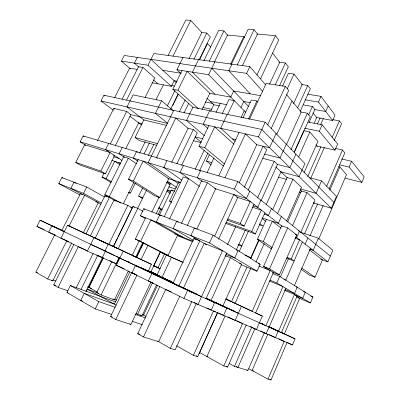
<?xml version="1.0" encoding="UTF-8"?>
<svg xmlns="http://www.w3.org/2000/svg" width="400" height="400" viewBox="0 0 400 400"><rect width="100%" height="100%" fill="white"/><g stroke="black" fill="none" stroke-linecap="round" stroke-linejoin="round"><path stroke-width="0.6" d="M148.225 271.065L151.43 264.315L123.28 251.01L116.35 265.32L183.915 298.42L292.485 344.95L295.07 338.885L281.79 332.615M297.815 297.66L310.405 302.93L312.93 297.005L279.705 276.42L272.865 273.675M320.82 259.295L327.92 261.855L332.85 250.285L318.375 238.225L300.42 232.205M345.28 178.2L361.805 182.39L364.17 176.845L351.6 161.28L341.565 158.955M248.8 368.715L268.005 379.11L270.99 380L287 342.595M301.065 269.31L309.625 275.175L315.005 277.245L322.44 259.88L309.405 249.85M268.005 379.11L284.185 341.39L278.635 338.715M318.375 238.225L313.13 250.36L309.615 249.12M313.235 202.92L331.32 208.24L336.44 196.38L321.545 180.87L309.25 177.625M361.805 182.39L349.095 167.08L351.6 161.28M294.455 294.435L278.535 331.31L281.4 332.6L297.155 296.03L294.455 294.435L284.425 290.26M318.635 239.205L346.495 174.665L339.895 166.985L338.775 166.715M267.835 334.195L252.075 370.485L253.605 370.96M294.41 285.535L310.515 248.325M304.68 233.55L317.645 203.83M302.38 242L285.75 280.165L284.03 279.475M326.69 186.225L342.48 149.985L335.23 148.385M229.17 363.435L234.495 366.355L247.88 370.445L264.47 332.345M285.915 288.37L266.21 333.69L260.615 330.985M305.14 244.15L307.85 237.915M329.19 188.83L344.82 152.885L342.48 149.985M309.92 235.975L323.21 205.39M329.835 190.135L339.895 166.985M272.28 272.075L279.37 274.905L296.825 235.06L287.67 227.865L281.565 225.82L263.555 266.415L273.43 272.535L255.655 312.925M235.375 303.51L225.785 298.965L262.335 316.09L256.46 329.51L250.29 326.52M310.405 302.93L276.835 282.975L279.705 276.42M321.545 180.87L316.095 193.32L300.34 188.895M316.1 145.91L335.01 150.12L337.675 144.035L322.165 124.825L308.08 122.07M280.52 276.73L288.435 258.645M300.63 232.815L314.935 200.11L307.06 192.61L301.34 190.985L287.605 222.04M286.51 258.14L294.11 260.985L291.205 258.96L299.57 239.815L294.925 238.215M234.495 366.355L251.83 326.91M334.115 140.695L341.56 123.75L339.42 120.905L332.735 119.655M254.825 328.87L237.93 367.405L236.32 366.52M279.37 274.905L269.595 268.81L287.67 227.865M310.835 178.13L324.455 147.265M199.37 352.355L223.805 365.95L227.605 367.08L246.135 325.085M292.52 225.61L307.06 192.61M332.155 137.4L339.42 120.905M304.05 172.755L317.945 141.445L309.815 131.985L303.825 130.745L294.235 152.095M265.55 268.74L266.055 267.605M286.69 220.995L301.57 187.38L292.955 179.17L287.075 177.575L272.7 209.655M223.805 365.95L242.555 323.55L236.47 320.6M307.68 176.65L320.97 146.6M316.075 117.4L332.635 120.51L335.04 115.07L321 96.365L307.59 94.21M317.36 124.075L320.115 117.9M255.94 262.135L264.26 243.48M277.515 213.78L292.955 179.17M328.195 105.95L325.715 111.51L314.72 109.55M320.595 124.765L323.37 118.52M241.495 306.21L235.19 320.395L227.93 316.87M241.165 264.755L257.06 271.215L260.135 264.295L213.1 235.15L143.74 208.745L140.36 215.72L145.205 218.455M281.355 216.59L278.355 223.325L262.22 217.945M335.01 150.12L319.315 131.225L322.165 124.825M250.405 258.63L258.84 239.81M225.15 315.8L206.9 356.54L208.005 356.885M246.92 267.205L231.485 301.665L225.915 299.09M250.725 258.71L259.135 239.94M298.665 156.905L309.815 131.985M314.155 123.185L316.69 117.515L312.92 112.835M235.07 303.365L250.805 268.155M272.355 247.775L263.29 241.51L272.31 221.31L281.095 228.07M308.575 115.02L312.41 106.5L303.26 104.895M225.63 255.77L230.45 257.71L241.645 264.3L222.875 306.035L205.695 298.155L217.155 303.325M225.77 223.4L255.37 233.99L264.88 212.85M294.26 152.445L310.3 116.74L307.395 113.205L300.64 111.96M309.03 122.545L314.85 109.575L312.41 106.5M332.635 120.51L318.445 102.055L321 96.365M271.615 249.12L257.37 239.355L266.355 219.325M271.455 208.62L268.35 215.55L264.21 214.19M295.885 154.15L289.845 167.615L277.25 164.365M239.17 251.69L248.345 231.385M176.37 345.68L193.425 355.325L213.55 310.77M255.37 233.99L251.71 231.44L261.335 210.095L252.525 207.245M193.425 355.325L197.745 356.63L217.615 312.52M290.89 149.84L307.395 113.205M198.915 354.075L217.62 312.555M266.25 204.59L280.99 171.86M297.53 107.99L307.77 85.43L301.65 84.515M227.075 220.15L244.15 226.175L254.025 204.415M210.965 300.655L230.45 257.71M257.525 198.03L274.19 161.3L262.825 158.4M236.335 249.905L245.335 230.045M300.325 111.015L310.365 88.835L307.77 85.43M260.945 200.16L257.72 207.285L252.995 205.765M286.285 144.155L280.025 157.99L264.43 154.11M261.03 200.765L277.47 164.42L274.19 161.3M286.535 144.38L301.16 112.055L286.52 94.555M227.43 244.79L235.69 226.675M293.515 103.63L302.185 84.595L294.02 74.07L288.43 73.3L282.49 86.175M206 298.69L226.72 253.175M244.15 226.175L240.255 223.455L250.255 201.485L236.765 197.21M196.41 303.41L175.185 349.825L170.375 348.375L157.655 341.065M248.27 190.01L266.71 149.685L263.12 146.215L244.165 187.525M249.755 191.155L246.405 198.49L214.565 188.48M276.075 133.525L269.575 147.76L256.38 144.61M276.74 134.47L291.98 101.08M267.55 125.07L285.355 86.395L266.17 83.415L249.43 119.325M287.285 88.735L294.02 74.07M218.56 239.24L237.725 197.515L233.805 194.53L214.64 236.125M170.375 348.375L191.89 301.47M271.14 128.735L288.695 90.465L285.355 86.395M279.47 85.92L288.335 66.74L285.41 62.975L278.81 62.145M183.915 298.42L187.615 290.39L40.04 220.21L36.885 226.39L87.36 251.115L116.345 263.87L119.47 257.42M257.06 271.215L209.505 242.94L213.1 235.15M282.22 226.33L234.34 189.11L237.83 181.55L83.145 135.915L80.13 141.805L85.855 145.47M331.32 208.24L258.445 136.855L265.205 122.205L192.86 107.26L186.475 120.46L204.455 135.775M239.195 182.84L256.765 144.7L245.415 133.89L224.995 177.765M178.855 286.005L199.82 240.85L193.87 238.49L173.015 283.225L192.425 292.14L173.015 283.225M275.29 84.81L285.41 62.975M179.72 296.21L158.69 341.66L143.47 336.965L137.725 333.625L159.8 286.605M183.475 288.095L204.165 243.39L222.56 250.7L198.005 304.46L194.1 302.55M269.49 84.27L279.73 62.26L272.46 53.035M242.91 117.955L251.32 100L256.87 101.005L257.695 101.89M143.47 336.965L165.665 289.48L171.39 291.95M218.745 175.92L239.07 132.44M196.825 229.265L215.69 188.835M248.43 119.1L256.87 101.005M240.95 107.435L243.76 101.46L250.44 102.69M143.415 315.375L157.44 285.54M257.01 74.88L275.435 35.675L257.475 34.025L242.49 65.54M171.475 257.27L162 277.43L170.505 281.29M187.255 225.65L207.425 182.705L201.535 180.885L181.46 223.445M241.055 117.505L244.22 110.75M260.495 78.895L278.7 40.025L275.435 35.675M115.76 319.52L136.935 275.135L131.66 272.55L110.6 316.535L115.76 319.52L130.92 324.475L151.015 281.935M157.91 267.95L164.475 254.045M135.97 313.35L137.6 314.245L152.605 282.445M166.54 254.765L156.975 275.045L173.665 282.96M135.34 239.06L162.905 253.115L168.085 255.375L177.65 235.08L150.93 219.88L140.615 241.35L135.34 239.06L145.605 217.785M207.135 172.5L213.89 158.155M137.6 314.245L142.005 315.8L156.52 284.955M153.695 265.89L160.345 251.85M160.48 251.65L150.85 271.975L148.05 270.7M199.47 170.87L208.01 152.84M200.63 170.575L197.245 177.73L202.235 181.4M227.23 114.36L220.66 128.25L235.235 141.46M246.635 73.355L249.825 66.615L153.87 53.52L147.975 65.245L121.395 61.105L124.27 55.48L246.635 73.355L262.65 91.33M227.61 114.605L234.225 100.625L228.9 99.635L222.215 113.72M211.235 164.87L206.43 161.06L209.36 154.875M169.455 219.13L188.7 178.66L183.205 176.945L164.32 216.515M224.605 164.03L204.82 147.75L214.725 126.895L233.995 144.17M195.12 169.375L204.16 150.35M210.595 111.39L213.77 104.755L219.255 105.835M140.935 259.925L147.925 245.295M171.645 202.365L169.57 201.045L178.715 181.9L179.73 182.6M237.235 64.915L254.05 29.68L248.215 29.175L231.5 64.08M223.955 165.95L222.83 165.635L199.03 146.24L208.89 125.565M216.015 112.39L220.28 103.44M111.71 261.83L96.76 292.6L101.075 294.98L114.485 299.88L128.415 270.86M156.15 213.8L170.12 184.69L166.765 182.43M135.885 256.765L142.56 242.86M136.445 257.165L143.405 242.655M136.795 257.015L140.295 249.715M140.83 248.59L143.525 242.975M129.79 271.87L114.33 304.11L84.23 293.365L80.735 300.515L82.485 301.11M181.735 165.225L197.245 132.865L193.32 129.555L187.955 128.275M158.005 214.84L160.705 209.21M230.59 64.15L243.775 36.635L227.465 35.05L214.245 62.355M159.33 215.115L171.335 190.05L174.85 191.235M183.405 165.495L180.07 172.465L199.535 186.44M209.63 110.725L203.15 124.26L207.8 128.34M231.92 64.17L228.77 70.745L250.24 93.865M171.645 162.355L188.08 128.3L175.79 118.025L156.515 157.565L157.515 158.275M151.84 212.11L159.06 197.11M128.48 179.295L154.865 195.835L159.695 197.545L168.76 178.7L143.125 161.13L133.385 180.98L128.48 179.295L138.17 159.61M202.01 109.585L209.84 93.32L187.18 71.355L177.93 90.205L198.465 108.79M132.175 255.375L139.21 240.755M176.815 163.88L193.32 129.555M101.075 294.98L118.83 258.315M115.82 301.995L70.36 285.53L66.925 292.49L95.24 308.94L98.79 301.6L115.24 307.37M167.015 160.66L163.725 167.45L181.905 180.225M245.83 112.38L208.625 74.695L214.845 61.84M137.575 208.45L146.61 189.955M183.985 113.07L188.6 103.57M137.785 208.315L118.145 248.75L113.335 246.53L132.88 206.43L137.785 208.315L143.115 211.39M209.21 61.28L223.945 30.945L218.645 30.46L203.975 60.565M85.885 291.55L102.505 257.56L97.715 255.45L81.125 289.27M199.245 59.68L210.345 36.98L206.805 33.045L201.275 32.505M86.09 291.84L87.4 289.16L98.515 293.24M199.585 59.65L207.455 43.55L210.795 47.18M103.235 257.735L88.76 287.355L97.495 292.165M88.06 286.375L89.185 286.79L103.385 257.73M117.815 237.685L113.435 246.675L94.07 237.535L87.36 251.115M118.36 236.565L132.32 207.915L127.845 205.36L114.02 200.035L95.185 238.2L108.73 244.455L127.845 205.36M179.275 112.045L185.22 99.84M142.82 198.67L138.635 196.14L142.705 187.795M193.94 59.275L206.805 33.045M123.33 203.78L133.715 182.6M170.735 109.08L178.11 94.04M172.76 105.405L178.235 94.235M148.41 155.54L153.85 144.44M128.675 192.515L130.405 193.145L135.245 183.265M173.725 110.385L148.155 162.67L178.275 183.44M198.555 59.62L192.415 72.17L214.955 94.25M105.505 251.05L102.265 257.675L96.67 254.94M139.53 153.27L145.28 141.61M192.985 107.34L172.81 89.255L182.02 70.55M76.22 287.83L93.23 253.26M189.01 58.6L201.82 32.56L190.76 20.4L185.795 20L168.115 55.465M167.37 105.905L174.98 90.415M144.045 153.97L149.54 142.785M172.935 110.415L161.605 100.805L155.395 113.38L167.88 123.48M180.975 73.595L176.94 69.76L182.995 57.495M151.915 82.78L171.39 86.325L174.155 80.715L177.185 81.24M73.865 244.505L53.76 284.84L58.08 287.35L78.295 246.675L86.595 250.335M173 56.135L190.76 20.4M115.92 201.11L104.76 194.79L123.64 156.785L128.29 158.225L136.84 163.955M95.28 238.245L90.37 235.93L109.43 197.435L104.95 195.715L85.985 233.905L89.825 235.675M156.915 145.395L139.19 140.5L135.075 137.525L143.81 119.925L166.515 125.425M156.09 99.6L163.465 84.72M104.76 194.79L109.315 196.53L128.29 158.225M145.08 97.52L154.835 77.975L142.96 67.455L138.515 66.74L122.13 99.15M103.95 173.24L102.015 177.1L106.09 178.545L114.68 161.325L119.855 164.66M122.255 147.455L119.11 153.765L124.65 157.46M83.33 232.765L98.305 202.66L84.595 195.2L80.445 193.555L61.875 230.41L64.415 231.62M125.875 148.535L138.66 122.835M75.725 162.39L100.845 171.06L110.1 152.595L84.72 144.745L75.725 162.39L80.335 165.14L105.43 173.85L114.575 155.54L113.4 155.17M54.48 235.23L35.83 272.14L47.675 278.97L66.89 240.615M115.22 145.87L130.86 114.64L126.68 111.445L113.81 108.42L97.38 140.86M47.675 278.97L52.805 280.81L71.795 242.785M123.28 251.01L67.485 225.265L60.98 238.195L68.745 241.63M86.715 187.035L61.845 177.565L58.765 183.595L83.54 193.35L86.715 187.035L104.455 197M108.645 143.44L105.545 149.6L122.03 160.435M69 226.245L84.595 195.2M110.275 144.09L126.68 111.445M126.505 100.1L142.96 67.455M137.32 57.385L134.405 63.13L139.04 67.2M114.48 97.91L129.595 68.15L137.25 69.415M113.355 110.21L101.005 100.985L103.945 95.235L261.835 129.515L333.885 202.3M176.94 69.76L208.625 74.695M162.845 70.32L181.21 73.26M305.055 99.8L318.445 102.055M260.405 95.62L233.675 91L230.77 97.125L209.505 93.26M171.51 85.575L174.495 86.115M172.81 89.255L177.93 90.205M210.375 101.525L226.885 104.715M205.255 101.98L212.975 103.485M202.84 107.47L211.92 109.32M304.645 128.23L319.315 131.225M161.605 100.805L133.055 94.905L127.015 106.915L144.06 120.12M101.005 100.985L258.445 136.855M130.095 114.46L167.28 123.335M232.39 138.88L235.99 139.74M339.66 164.825L349.095 167.08M138.02 122.675L142.21 123.72M195.18 136.89L202.955 138.825M193.29 140.68L201.085 142.665M199.03 146.24L204.82 147.75M280.495 171.725L299.1 176.68L304.93 163.57L265.205 122.205M135.075 137.525L157.59 143.675M278.285 177.14L286.51 179.39M206.43 161.06L211.815 162.56M299.3 192.175L301.08 192.68M80.13 141.805L234.34 189.11M137.725 333.625L140.075 334.36M113.675 156.76L118.975 158.425M111.745 160.38L120.605 163.225M167.86 178.41L180.98 182.625M166.835 182.285L170.97 183.64M168.93 184.3L170.12 184.69M110.6 316.535L112.35 317.11M168.76 186.78L175.21 188.93M298.335 230.81L299.505 231.2L296.71 237.59L295.54 237.19M95.24 308.94L111.83 314.485M132.465 321.38L142.395 324.7M167.385 189.87L170.87 191.05M295.19 234.505L296.825 235.06M259.325 224.745L262.855 225.955L259.865 223.76M66.925 292.49L68.095 292.895M227.445 218.96L240.255 223.455M58.08 287.35L67.945 290.81M135.115 314.345L145.54 318M53.76 284.84L56.08 285.66M169.57 201.045L171.81 201.84M226.045 222.3L251.71 231.44M52.79 279.95L55.645 280.98M35.83 272.14L37.54 272.76M138.635 196.14L142.835 197.665M257.37 239.355L263.29 241.51M162.155 209.995L158.51 208.155M287.165 257.455L291.205 258.96M87.535 286.9L91.585 288.405M238.475 244.205L241.94 245.525M237.955 244.76L241.98 246.295M130.6 207.25L132.32 207.915M236.395 249.98L238.1 250.645L234.785 257.97L225.72 254.34M244.965 255.175L249.03 256.765L251.115 258.065M140.36 215.72L209.505 242.94M258.43 263.62L260.135 264.295M263.555 266.415L269.595 268.81M259.2 266.15L270.2 270.535L252.22 311.295L235.625 303.62M95.72 201.63L98.305 202.66M98.585 203.405L100.87 204.32M174.73 233.91L193.16 241.295M177.18 235.585L192.61 241.785M239.535 263.445L241.645 264.3M296.055 286.795L297.2 287.26L294.51 293.485L284.81 289.455M303.55 291.56L305.265 292.26L302.66 298.33L295.245 295.235M310.635 296.065L312.93 297.005M270.005 280.165L276.835 282.975M269.425 281.03L282.945 286.605L265.895 325.72L259.215 322.56M214.06 310.99L215.585 311.645M153.43 283.2L148.37 281.01L151.955 273.43L173.615 283.25M135.365 274.45L131.955 272.965L135.48 265.6L172.72 282.505M116.35 265.32L124.22 268.76M183.075 262.245L162.105 253.075L183.265 262.64M36.885 226.39L44.18 229.63M55.4 235.145L48.665 232.16L51.875 225.84L64.37 231.55M220.995 305.065L230.065 309.165M231.2 309.68L234.6 311.215M261.82 323.53L262.94 324.035M269.1 326.82L274.695 329.355M276.355 330.105L278.055 330.875M276.58 330.315L279.935 331.83M281.61 332.585L284.405 333.85L299.63 298.42L296.47 296.56M187.615 290.39L295.07 338.885M115.015 255.66L104.92 251.065L108.32 244.11L136.68 257.5M116.135 256.17L120.06 257.96M127.35 261.28L129.035 262.045M148.015 270.775L151.43 272.33M157.86 275.35L148 270.705M158.905 275.825L160.475 276.54L158.825 275.755M119.82 258.15L158.065 275.54M158.905 275.92L165.645 278.985M166.77 279.495L170.705 281.285M90.72 244.31L106.62 251.56M109.885 253.05L111.015 253.565M150.85 271.72L157.63 274.815M40.04 220.21L62.765 230.61M82.23 232.22L85.61 233.78M132.165 255.415L151.43 264.315M153.585 265.785L159.615 268.575M255.575 312.965L262.335 316.09M67.485 225.265L83.905 233.01M153.155 265.415L160.44 268.855M153.56 265.73L157.975 267.815M268.815 326.485L269.905 327M268.78 326.64L279.755 331.825M261.315 323.29L263 324.09M269.16 327L278.195 331.27L275.44 337.645L268.905 334.49M261.205 323.43L262.965 324.265M150.74 271.77L157.39 274.925M169.495 280.735L170.6 281.26M215 302.225L238.35 313.285M148.235 270.735L157.72 275.235M206.005 298.125L213.24 301.555M166.79 279.615L172.88 282.505M205.89 298.16L226.845 308.095L223.565 315.41L218.505 312.95M140.6 267.445L173.66 283.14M192.705 292.18L196.635 294.045M205.62 298.305L214.605 302.57L211.195 310.11L206.715 307.925M188 290.14L197.565 294.68M166.31 279.94L201.555 296.68M287.56 342.575L292.485 344.95M109.655 260.605L116.345 263.87M140.615 241.35L168.085 255.375M58.765 183.595L79.985 195.045M269.895 379.41L270.99 380M82.29 194.56L70.88 188.365L74.01 182.195L76.17 183.4M246.82 369.865L247.88 370.445M83.54 193.35L101.415 203.115M114.515 299.115L116.69 300.305M142.26 314.28L146.09 316.375M112.875 299L114.485 299.88M88.105 286.2L89.185 286.79M140.38 314.91L142.005 315.8M61.845 177.565L62.93 178.165M87.4 289.16L116.465 305.295M226.52 366.475L227.605 367.08M196.155 355.73L197.745 356.63M104.95 195.715L106.575 196.635M70.36 285.53L98.79 301.6M109.315 196.53L120.94 203.135M182.955 237.205L156.35 222.015L159.775 214.85L161.39 215.805M129.895 323.885L130.92 324.475M51.725 280.19L52.805 280.81M132.88 206.43L134.48 207.355M193.505 240.39L173.155 228.63L176.64 221.27L178.23 222.225M143.74 208.745L144.805 209.365M193.87 238.49L195.475 239.425M206.44 244.725L190.85 235.595L194.39 228.03L195.455 228.675M225.14 255.675L226.2 256.3M102.015 177.1L111.015 182.485M106.09 178.545L111.375 181.72M128.82 192.19L130.405 193.145M158.865 207.39L162.07 209.335M100.845 171.06L105.43 173.85M258.82 266.055L259.855 266.695M133.385 180.98L159.695 197.545M118.85 162.66L120.4 163.665M83.145 135.915L84.175 136.595M166.68 191.115L170.335 193.505M167.265 190.16L170.395 192.215M171.335 190.05L172.86 191.065M137.94 161.26L133.295 158.115L136.485 151.655L137.51 152.365M167.325 181.17L176.605 187.46M301.565 267.96L315.005 277.245M207.425 182.705L215.77 188.89M113.81 108.42L114.745 109.12M261.985 218.495L265.97 221.505M129.915 116.19L141.545 125.03M103.945 95.235L104.925 95.98M295.74 236.84L327.92 261.855M237.83 181.55L330.39 256.06M195.06 137.14L201.275 142.295M121.395 61.105L130.26 68.725M153.395 79.82L158.03 83.895M147.975 65.245L171.39 86.325M150.93 59.375L176.395 82.775M275.775 166.95L287.31 177.795M300.395 190.1L301.75 191.375M313.49 202.415L314.395 203.26M206.855 98.18L213.86 104.835M211.74 68.26L248.745 106.63M316.085 144.775L317.31 146.18M249.825 66.615L265.67 84.855M223.945 30.945L227.935 35.595M243.775 36.635L244.525 37.545M254.05 29.68L257.785 34.415"/></g></svg>
